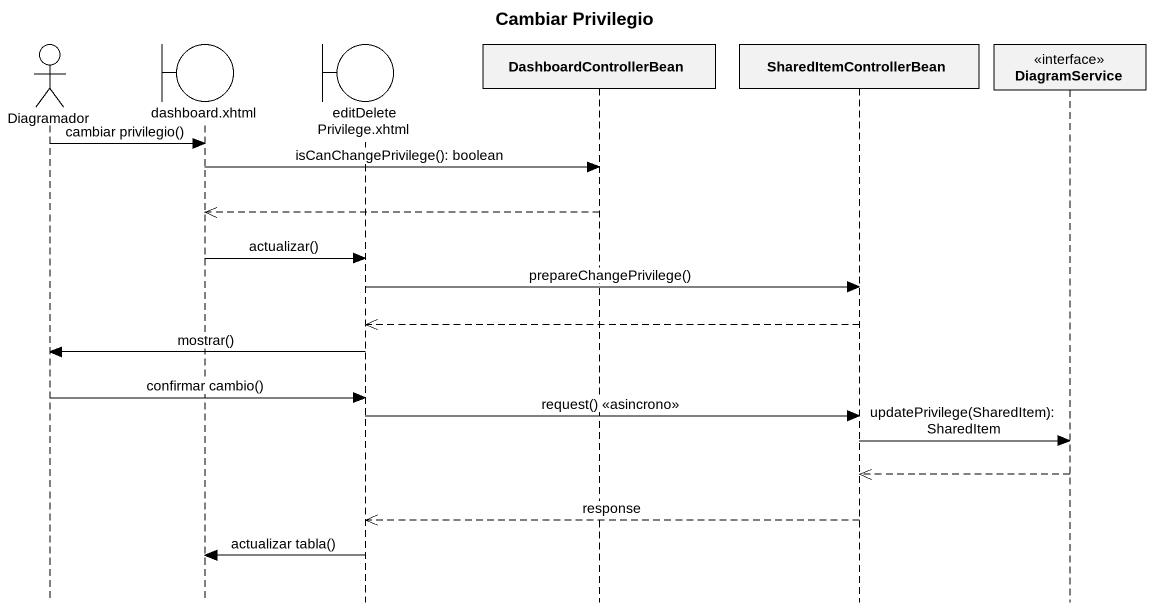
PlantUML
@startuml
title Cambiar Privilegio
hide footbox
actor Diagramador
boundary "dashboard.xhtml" as dashboard_xhtml
boundary "editDeletePrivilege.xhtml" as editDeletePrivilege_xhtml
participant DashboardControllerBean
participant SharedItemControllerBean
participant DiagramService <<interface>>

Diagramador -> dashboard_xhtml : cambiar privilegio()
dashboard_xhtml -> DashboardControllerBean : isCanChangePrivilege(): boolean
DashboardControllerBean -->> dashboard_xhtml
dashboard_xhtml -> editDeletePrivilege_xhtml : actualizar()
editDeletePrivilege_xhtml -> SharedItemControllerBean : prepareChangePrivilege()
SharedItemControllerBean -->> editDeletePrivilege_xhtml
editDeletePrivilege_xhtml -> Diagramador : mostrar()
Diagramador -> editDeletePrivilege_xhtml : confirmar cambio()
editDeletePrivilege_xhtml -> SharedItemControllerBean : request() <<asincrono>>
SharedItemControllerBean -> DiagramService : updatePrivilege(SharedItem): SharedItem
DiagramService -->> SharedItemControllerBean
SharedItemControllerBean -->> editDeletePrivilege_xhtml : response
editDeletePrivilege_xhtml -> dashboard_xhtml : actualizar tabla()
@enduml
